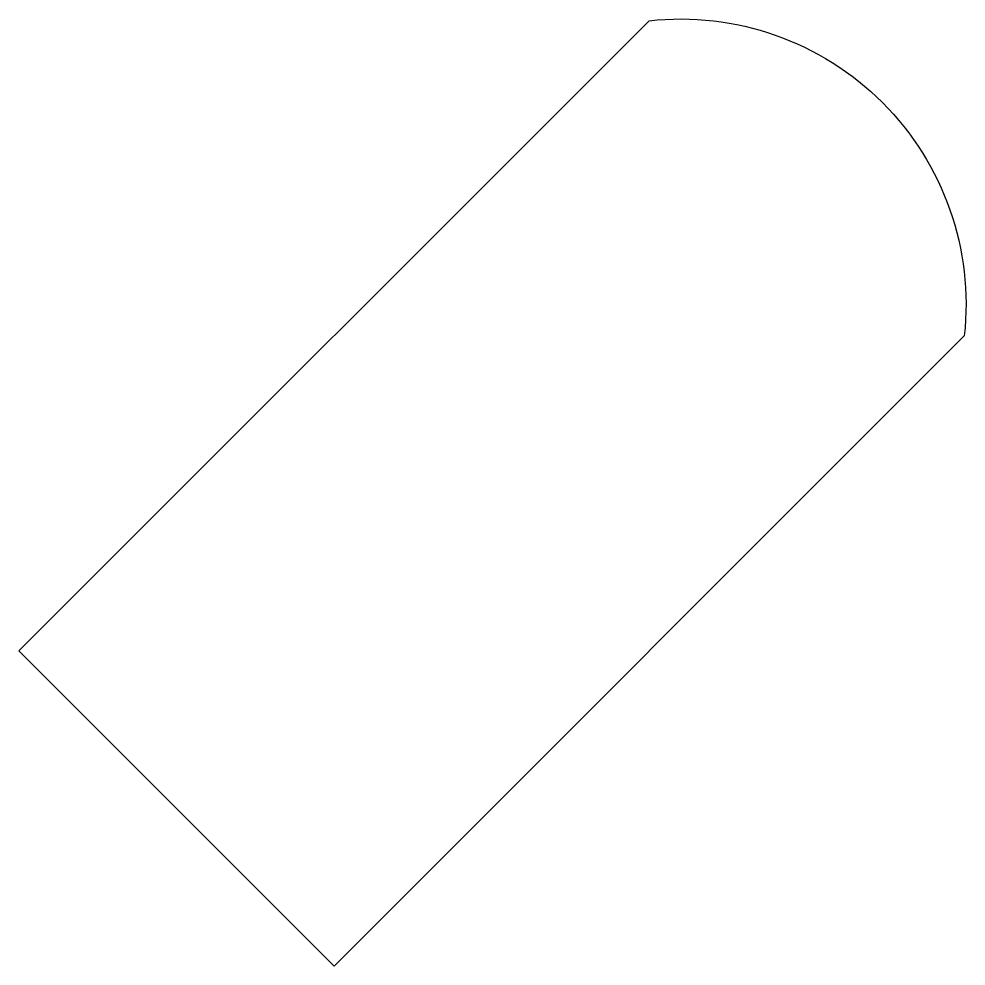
# Model space of a CAD drawing. Header units: inches. Extents: x 0 to 5.31, y -1.77 to 3.55.
import ezdxf

# ---------------------------------------------------------------- set-up
doc = ezdxf.new("R2010")
doc.units = ezdxf.units.IN
doc.header["$MEASUREMENT"] = 0

msp = doc.modelspace()

# ---------------------------------------------------------------- linework, layer by layer
msp.add_lwpolyline([(5.3033, 1.7678), (1.7678, -1.7678), (0, 0), (3.5355, 3.5355, -0.480625)], format="xyb", close=True)

doc.saveas('drawing.dxf')
